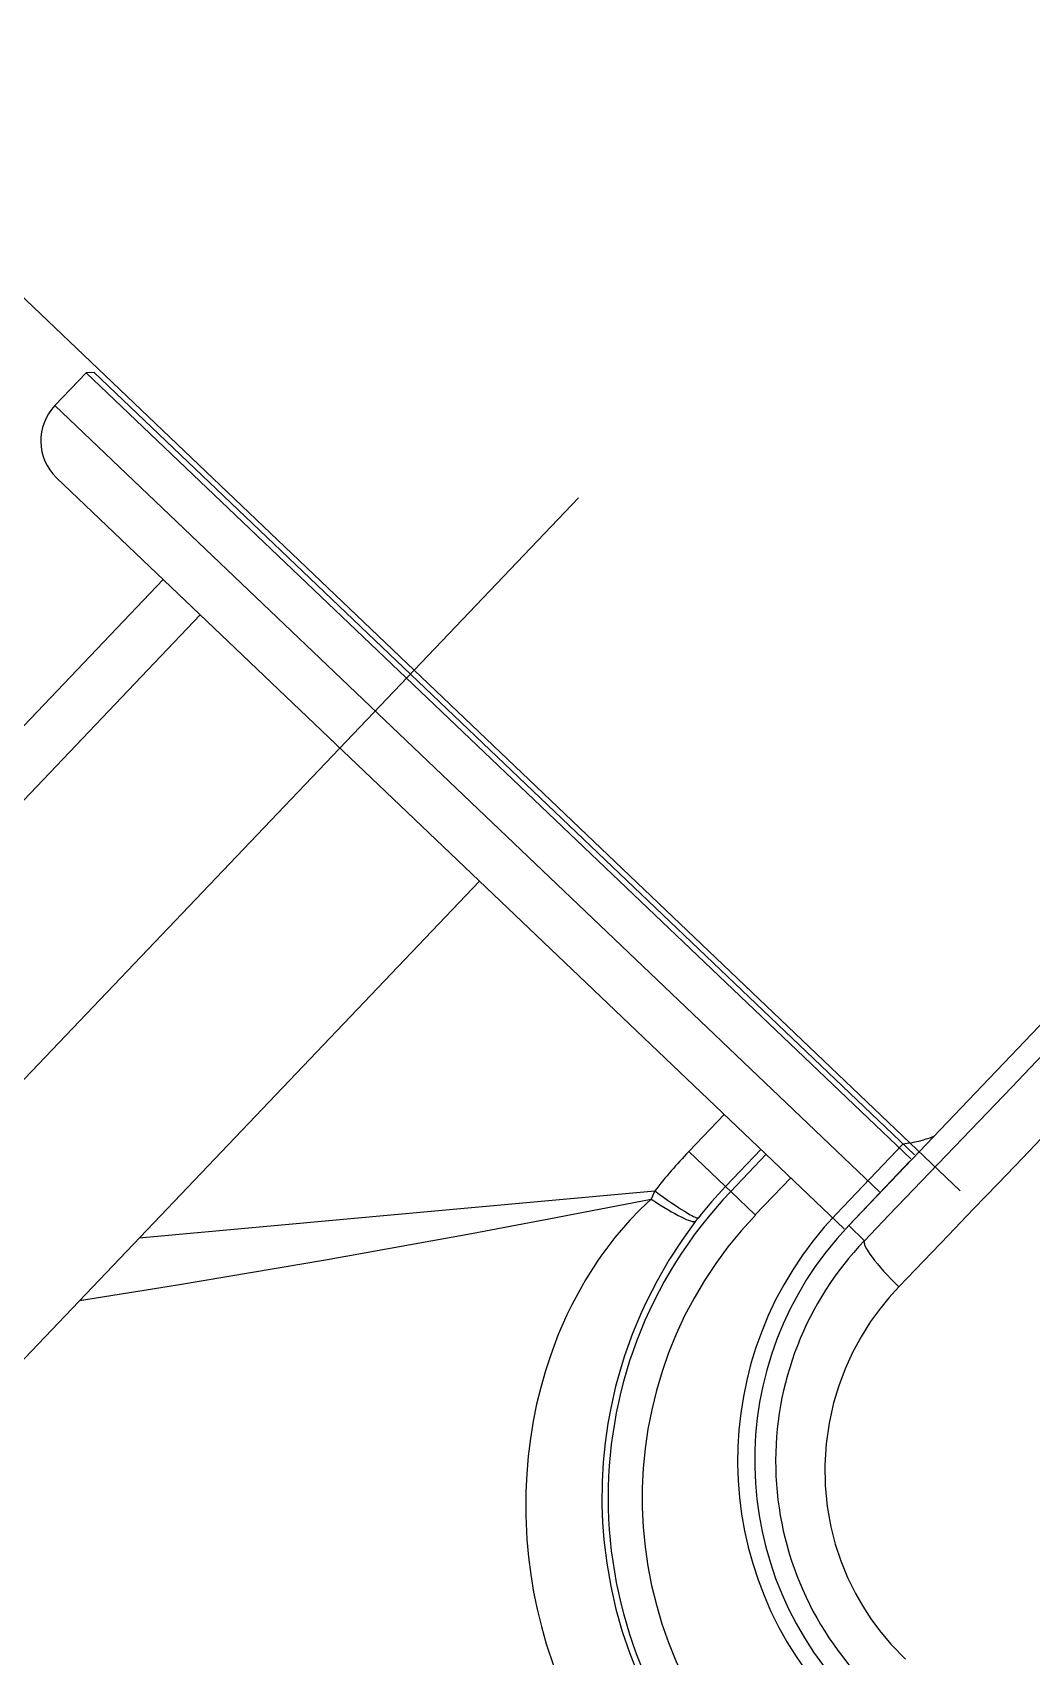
# Model space of a CAD drawing. Header units: millimetres. Extents: x 1145859089 to 1147511753, y -1047484727 to -1047247487.
# Drawn here: x 1147322350.2 to 1147322438.2, y -1047436595.3 to -1047436452.2 of the extents above; entities that cross this region are included whole.
import ezdxf
from ezdxf.xclip import XClip

# ---------------------------------------------------------------- set-up
doc = ezdxf.new("R2010")
doc.units = ezdxf.units.MM
doc.header["$LTSCALE"] = 100
doc.header["$MEASUREMENT"] = 0
doc.header["$XCLIPFRAME"] = 2
doc.linetypes.add('단지배치도$0$CENTER', pattern=[31, 30, -0.5, 0, -0.5])
doc.layers.get('0').update_dxf_attribs({"linetype": 'CONTINUOUS'})
doc.layers.add('XREF', color=135, linetype='CONTINUOUS')
doc.layers.add('단지배치도$0$W240910', color=135, linetype='CONTINUOUS')

# ---------------------------------------------------------------- blocks, each defined once
blk = doc.blocks.new('단지배치도$0$zw$9902')
at = {"layer": '단지배치도$0$W240910', "linetype": 'ByBlock', "ltscale": 20}
for p, q in [((62041.12, -65071.7), (62159.89, -65184.94)), ((62082.86, -65112.84), (62080.1, -65115.74)), ((62083.57, -65112.83), (62082.86, -65112.84)), ((62082.86, -65112.84), (62155.53, -65182.13)), ((62083.57, -65112.83), (62155.87, -65181.76)), ((62152.77, -65185.02), (62080.1, -65115.74)), ((62149.66, -65188.28), (62080.26, -65122.1)), ((62038.39, -65184.85), (62089.66, -65131.07)), ((62092.92, -65134.18), (62029.32, -65200.88)), ((62117.53, -65157.64), (62053.93, -65224.34)), ((62150.06, -65188.01), (62174.21, -65162.68)), ((62139.1, -65178.2), (62135.97, -65181.48)), ((62142.33, -65181.28), (62139.2, -65184.57)), ((62148.97, -65186.98), (62154.86, -65180.8)), ((62135.97, -65181.48), (62139.2, -65184.57)), ((62142.79, -65181.72), (62139.66, -65185)), ((62155.46, -65182.34), (62150.06, -65188.01)), ((62144.95, -65183.79), (62141.83, -65187.07)), ((62111.01, -65186.95), (62132.96, -65184.95)), ((62123.64, -65187.42), (62132.64, -65185.67)), ((62132.64, -65185.67), (62131.68, -65186.58)), ((62132.96, -65184.95), (62132.64, -65185.67)), ((62139.2, -65184.57), (62139.66, -65185)), ((62139.66, -65185), (62141.83, -65187.07)), ((62087.54, -65189.09), (62111.01, -65186.95)), ((62131.68, -65186.58), (62130.76, -65187.54)), ((62116.82, -65188.7), (62123.64, -65187.42)), ((62130.76, -65187.54), (62129.44, -65189.07)), ((62136.57, -65187.63), (62135.35, -65189.31)), ((62136.8, -65187.34), (62136.57, -65187.63)), ((62150.06, -65188.01), (62151.45, -65189.34)), ((62103.95, -65191.01), (62116.82, -65188.7)), ((62129.44, -65189.07), (62128.22, -65190.69)), ((62135.35, -65189.31), (62134.22, -65191.06)), ((62090.91, -65193.23), (62103.95, -65191.01)), ((62127.96, -65191.07), (62126.87, -65192.78)), ((62128.22, -65190.69), (62127.96, -65191.07)), ((62134.22, -65191.06), (62133.18, -65192.86)), ((62126.87, -65192.78), (62126.53, -65193.36)), ((62133.18, -65192.86), (62132.23, -65194.71)), ((62082.27, -65194.62), (62090.91, -65193.23)), ((62126.53, -65193.36), (62125.65, -65195)), ((62154.48, -65193.39), (62153.59, -65194.37)), ((62125.65, -65195), (62125.23, -65195.88)), ((62131.81, -65195.63), (62131.01, -65197.53)), ((62132.23, -65194.71), (62131.81, -65195.63)), ((62152.76, -65195.4), (62151.99, -65196.47)), ((62153.59, -65194.37), (62152.76, -65195.4)), ((62125.23, -65195.88), (62124.47, -65197.61)), ((62151.99, -65196.47), (62151.15, -65197.81)), ((62124.47, -65197.61), (62123.8, -65199.39)), ((62131.01, -65197.53), (62130.31, -65199.48)), ((62151.15, -65197.81), (62150.39, -65199.2)), ((62123.8, -65199.39), (62123.33, -65200.81)), ((62130.31, -65199.48), (62130.01, -65200.46)), ((62150.39, -65199.2), (62149.74, -65200.64)), ((62123.33, -65200.81), (62122.92, -65202.27)), ((62130.01, -65200.46), (62129.52, -65202.2)), ((62149.74, -65200.64), (62149.18, -65202.12)), ((62122.92, -65202.27), (62122.56, -65203.75)), ((62129.52, -65202.2), (62129.12, -65203.96)), ((62149.18, -65202.12), (62148.73, -65203.64)), ((62122.56, -65203.75), (62122.26, -65205.24)), ((62129.12, -65203.96), (62128.84, -65205.45)), ((62148.73, -65203.64), (62148.33, -65205.43)), ((62122.26, -65205.24), (62122.01, -65206.77)), ((62128.84, -65205.45), (62128.6, -65207.15)), ((62148.33, -65205.43), (62148.07, -65207.25)), ((62122.01, -65206.77), (62121.82, -65208.32)), ((62128.6, -65207.15), (62128.43, -65208.85)), ((62121.82, -65208.32), (62121.68, -65209.88)), ((62148.07, -65207.25), (62147.96, -65209.09)), ((62121.68, -65209.88), (62121.61, -65211.44)), ((62128.43, -65208.85), (62128.33, -65210.56)), ((62147.96, -65209.09), (62147.99, -65210.92)), ((62121.61, -65211.44), (62121.6, -65213.55)), ((62128.33, -65210.56), (62128.31, -65212.62)), ((62147.99, -65210.92), (62148.17, -65212.75)), ((62128.31, -65212.62), (62128.37, -65214.17)), ((62148.17, -65212.75), (62148.49, -65214.55)), ((62121.6, -65213.55), (62121.7, -65215.67)), ((62128.37, -65214.17), (62128.49, -65215.71)), ((62121.7, -65215.67), (62121.84, -65217.23)), ((62128.49, -65215.71), (62128.73, -65217.75)), ((62148.49, -65214.55), (62148.88, -65216.07)), ((62148.88, -65216.07), (62149.37, -65217.56)), ((62121.84, -65217.23), (62122.04, -65218.76)), ((62128.73, -65217.75), (62129.09, -65219.79)), ((62149.37, -65217.56), (62149.96, -65219.01)), ((62122.04, -65218.76), (62122.29, -65220.3)), ((62129.09, -65219.79), (62129.54, -65221.8)), ((62149.96, -65219.01), (62150.65, -65220.42)), ((62122.29, -65220.3), (62122.6, -65221.81)), ((62150.65, -65220.42), (62151.3, -65221.55)), ((62122.6, -65221.81), (62122.98, -65223.34)), ((62129.54, -65221.8), (62130.1, -65223.78)), ((62151.3, -65221.55), (62152, -65222.65)), ((62152, -65222.65), (62152.77, -65223.7)), ((62122.98, -65223.34), (62123.41, -65224.86)), ((62130.1, -65223.78), (62130.76, -65225.73)), ((62152.77, -65223.7), (62153.77, -65224.9)), ((62123.41, -65224.86), (62124.07, -65226.85)), ((62130.76, -65225.73), (62131.53, -65227.66)), ((62153.77, -65224.9), (62155.06, -65226.23))]:
    blk.add_line(p, q, dxfattribs=at)
at = {"layer": '단지배치도$0$W240910', "linetype": '단지배치도$0$CENTER'}
blk.add_line((62126.25, -65123.86), (62041.63, -65212.61), dxfattribs=at)
at = {"layer": '단지배치도$0$W240910'}
for centre, radius, start, end in [((56819.18, -60798.97), 5399.43, 202.10162, 356.71209), ((57394.29, -57699.4), 11431.38, 251.62775, 321.418131), ((57394.29, -57699.4), 11931.38, 251.62775, 321.418131)]:
    blk.add_arc(centre, radius, start, end, dxfattribs=at)
at = {"layer": '단지배치도$0$W240910', "linetype": 'ByBlock', "ltscale": 20}
for centre, radius, start, end in [((41791.48, -45638.7), 28226.86, 316.161712, 316.567678), ((41450.44, -45313.52), 28703.08, 316.163405, 316.56599), ((62083.36, -65118.84), 4.5, 136.3647, 226.3647), ((62153.89, -65170.94), 9.9, 275.6042, 291.7286), ((62170.66, -65214.57), 47.94, 136.3616, 141.8419), ((62167.96, -65211.99), 39.1, 136.3647, 226.3647), ((62166.72, -65210.81), 38.03, 136.3647, 141.8864), ((62167.96, -65211.99), 36.1, 136.3647, 226.3647), ((62171.77, -65208.71), 31.5, 136.3647, 224.6656), ((62171.77, -65208.71), 30, 136.3647, 225.7818), ((62171.71, -65208.78), 28.09, 136.1846, 226.3528)]:
    blk.add_arc(centre, radius, start, end, dxfattribs=at)
for centre, major_axis, ratio, start_param, end_param in [((62128.68, -65181.51), (-7.93, 6.09), 0.1077, 2.174088, 3.088926), ((62128.97, -65181.14), (-7.86, 6.18), 0.063046, 2.152691, 3.089128), ((62155.06, -65192.78), (-3.61, 3.46), 0.168068, 0.021249, 1.571427)]:
    blk.add_ellipse(centre, major_axis=major_axis, ratio=ratio, start_param=start_param, end_param=end_param, dxfattribs=at)
blk = doc.blocks.new('단지배치도')
blk.add_blockref('단지배치도$0$zw$9902', (141034.19, 142437.16))

msp = doc.modelspace()

# ---------------------------------------------------------------- block references
at = {"layer": 'XREF'}
ref = msp.add_blockref('단지배치도', (1147119237.834579, -1047513806.462535), dxfattribs=at)
XClip(ref).set_block_clipping_path([(72982.4064819524, 34919.7593965302), (360382.4067475507, 255319.7593436702)])

doc.saveas('drawing.dxf')
